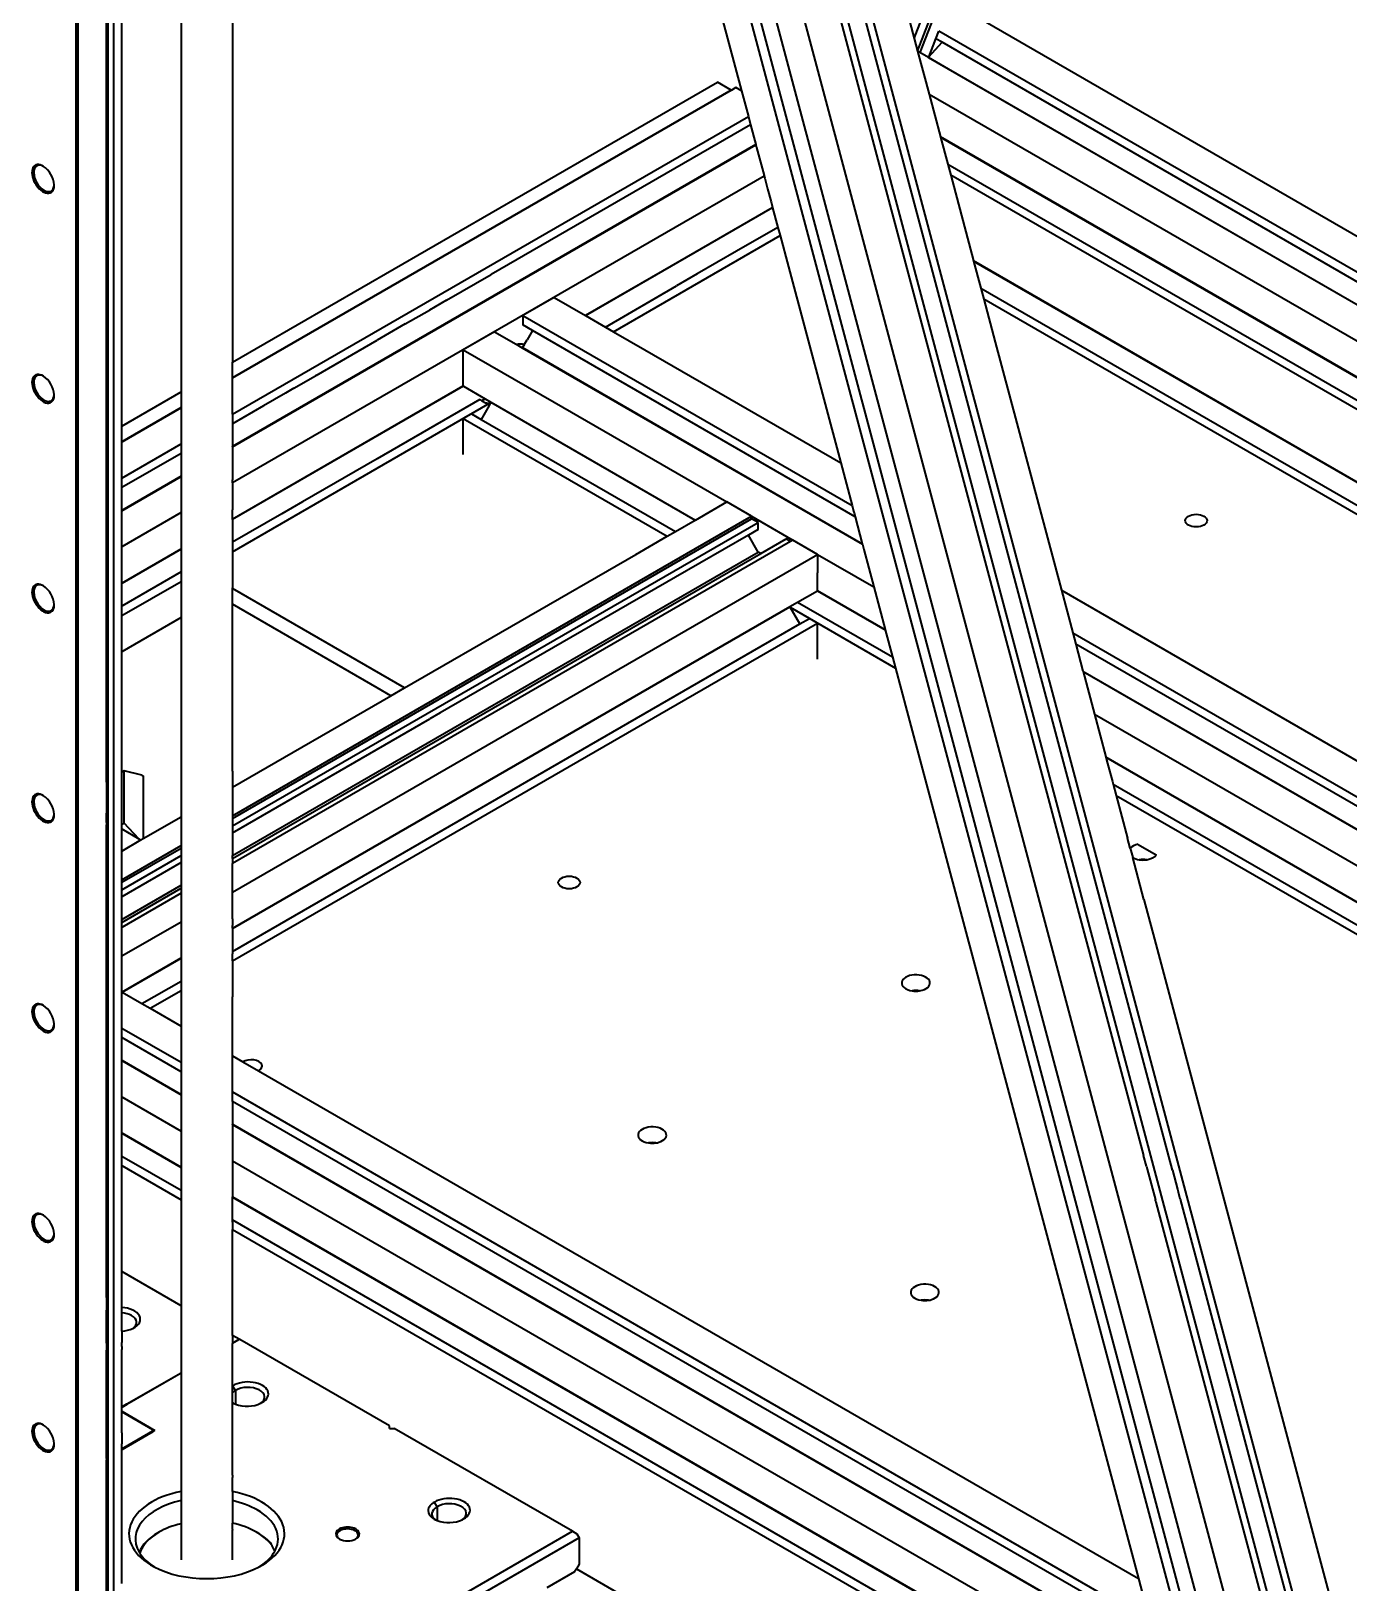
# Model space of a CAD drawing. Header units: millimetres. Extents: x 15 to 415, y 5 to 292.
# Drawn here: x 289.66 to 315.3, y 77.09 to 107.29 of the extents above; entities that cross this region are included whole.
import ezdxf

# ---------------------------------------------------------------- set-up
doc = ezdxf.new("R2010")
doc.units = ezdxf.units.MM
doc.layers.add('Geometries', color=7, linetype='Continuous')

msp = doc.modelspace()

# ---------------------------------------------------------------- linework, layer by layer
at = {"layer": 'Geometries', "linetype": 'Continuous', "lineweight": 40}
for p, q in [((306.8433, 107.1467), (317.8193, 135.6311)), ((306.9095, 106.8982), (318.0276, 135.7514)), ((318.1011, 135.7939), (306.9555, 106.8693)), ((316.9937, 66.4451), (299.2189, 133.098)), ((317.0907, 64.2423), (298.794, 132.8526)), ((316.3039, 64.0211), (298.061, 132.4295)), ((296.6818, 131.6332), (303.4843, 106.1246)), ((290.5433, 75.7424), (290.5433, 130.9424)), ((290.5787, 75.8211), (290.5787, 130.9424)), ((291.1317, 92.6706), (291.1317, 130.9424)), ((291.1656, 76.1706), (291.1656, 130.9424)), ((291.272, 76.232), (291.272, 130.9424)), ((293.5815, 130.6026), (293.5815, 100.8449)), ((292.5815, 128.4379), (292.5815, 100.2676)), ((311.799, 85.3873), (300.6557, 127.1731)), ((315.2939, 64.6137), (298.7328, 126.7155)), ((300.3296, 126.5618), (311.3043, 85.4079)), ((315.0703, 64.7378), (298.7061, 126.1014)), ((298.8652, 126.1933), (315.2857, 64.6184)), ((315.6519, 64.407), (299.2221, 126.0164)), ((291.4272, 99.6012), (291.4272, 125.4425)), ((306.6493, 107.8739), (306.8433, 107.1467)), ((307.9342, 107.6413), (322.579, 99.1861)), ((307.2664, 107.139), (307.3243, 107.2892)), ((321.9691, 98.834), (307.3243, 107.2892)), ((307.3243, 107.2892), (307.3243, 107.2892)), ((306.8433, 107.1467), (306.9095, 106.8982)), ((307.1297, 106.784), (307.2664, 107.1389)), ((307.1297, 106.7841), (307.3859, 107.07)), ((307.2664, 107.1389), (307.2664, 107.139)), ((307.3859, 107.07), (307.2664, 107.1389)), ((321.81, 98.7422), (307.3859, 107.07)), ((306.9095, 106.8982), (306.9103, 106.8955)), ((306.9103, 106.8955), (307.1322, 106.0631)), ((306.9555, 106.8693), (306.9103, 106.8955)), ((307.1192, 106.7748), (306.9555, 106.8693)), ((307.1192, 106.7748), (307.1238, 106.7775)), ((307.5127, 106.5476), (307.1192, 106.7748)), ((307.1238, 106.7775), (307.1297, 106.784)), ((307.1238, 106.7775), (321.4257, 98.5203)), ((307.1297, 106.784), (307.1297, 106.7841)), ((307.5128, 106.5476), (307.5127, 106.5476)), ((321.4211, 98.5176), (307.5128, 106.5476)), ((293.5815, 100.8449), (303.0154, 106.2916)), ((303.2805, 106.1385), (293.5815, 100.5387)), ((303.2805, 106.1351), (293.5815, 100.5353)), ((303.2805, 106.1385), (303.0154, 106.2916)), ((303.3734, 106.1887), (303.2805, 106.1351)), ((303.2805, 106.1385), (303.2805, 106.1351)), ((303.4843, 106.1246), (303.3734, 106.1887)), ((303.4843, 106.1246), (303.6175, 105.6254)), ((307.1322, 106.0631), (307.3542, 105.2307)), ((307.1322, 106.0631), (343.816, 84.8837)), ((293.5815, 99.8311), (303.6175, 105.6254)), ((303.6599, 105.4662), (298.6166, 102.5544)), ((303.6175, 105.6254), (303.6599, 105.4662)), ((303.6599, 105.4662), (303.7625, 105.0816)), ((307.3542, 105.2307), (307.3559, 105.2245)), ((344.038, 84.0513), (307.3542, 105.2307)), ((307.3559, 105.2245), (307.4958, 104.6999)), ((307.3559, 105.2245), (344.0536, 84.0371)), ((303.7625, 105.0816), (293.5815, 99.2035)), ((293.5815, 99.1983), (303.7637, 105.077)), ((303.7625, 105.0816), (303.7637, 105.077)), ((303.7637, 105.077), (303.7777, 105.0244)), ((303.7777, 105.0244), (303.9226, 104.481)), ((307.4958, 104.6999), (307.5537, 104.4828)), ((307.4958, 104.6999), (333.0827, 89.9273)), ((303.9264, 104.4667), (293.5815, 98.4941)), ((303.9226, 104.481), (303.9264, 104.4667)), ((303.9264, 104.4667), (303.9375, 104.4251)), ((303.9375, 104.4251), (303.9921, 104.2205)), ((303.9921, 104.2205), (304.0608, 103.963)), ((307.5537, 104.4828), (307.9976, 102.818)), ((344.2375, 83.3034), (307.5537, 104.4828)), ((304.0608, 103.963), (304.0892, 103.8565)), ((300.4477, 101.7541), (304.0892, 103.8565)), ((304.0904, 103.8519), (300.4523, 101.7515)), ((304.0892, 103.8565), (304.0904, 103.8519)), ((304.0904, 103.8519), (304.193, 103.4673)), ((300.9957, 101.4377), (304.2354, 103.3081)), ((304.193, 103.4673), (303.3901, 103.0038)), ((304.193, 103.4673), (304.2354, 103.3081)), ((304.2354, 103.3081), (304.3982, 102.6978)), ((303.3901, 103.0038), (302.6247, 102.5619)), ((304.3982, 102.6978), (305.4146, 98.8865)), ((333.0827, 88.3351), (307.9976, 102.818)), ((307.9976, 102.818), (307.9993, 102.8118)), ((307.9993, 102.8118), (344.2437, 81.8861)), ((307.9993, 102.8118), (308.1392, 102.2872)), ((297.7469, 102.0523), (298.6166, 102.5544)), ((302.6247, 102.5619), (302.2209, 102.3288)), ((299.8384, 102.1059), (299.2286, 101.7537)), ((299.8384, 102.1059), (300.4477, 101.7541)), ((300.8366, 101.5295), (302.2209, 102.3288)), ((308.1392, 102.2872), (308.1971, 102.0701)), ((308.1392, 102.2872), (317.0923, 97.1181)), ((296.9437, 101.5886), (297.4139, 101.86)), ((297.7469, 102.0523), (297.4139, 101.86)), ((308.1971, 102.0701), (308.4191, 101.2377)), ((343.7002, 81.5723), (308.1971, 102.0701)), ((296.9437, 101.5886), (296.3998, 101.2746)), ((299.2286, 101.7537), (299.2286, 101.57)), ((299.2286, 101.7537), (305.6365, 98.0541)), ((299.4164, 101.4616), (299.2286, 101.57)), ((300.4477, 101.7541), (300.4523, 101.7515)), ((300.4523, 101.7515), (300.8366, 101.5295)), ((300.8366, 101.5295), (300.9957, 101.4377)), ((295.208, 100.5865), (296.3998, 101.2746)), ((298.6805, 101.4374), (298.0707, 101.0852)), ((298.6805, 101.4374), (299.1006, 101.1948)), ((299.1006, 101.1948), (299.2197, 101.1261)), ((299.2548, 101.1816), (299.2243, 101.1287)), ((299.2294, 101.1963), (299.2548, 101.1816)), ((299.2586, 101.1881), (299.2548, 101.1816)), ((299.2586, 101.1881), (299.3132, 101.2828)), ((299.4164, 101.4616), (299.3132, 101.2828)), ((305.6944, 97.837), (299.4164, 101.4616)), ((300.9957, 101.4377), (301.6056, 101.0856)), ((308.4191, 101.2377), (309.707, 96.4083)), ((298.0707, 101.0852), (299.8384, 100.0646)), ((298.0707, 100.3817), (298.0707, 101.0852)), ((299.2243, 101.1287), (299.2197, 101.1261)), ((299.2197, 101.1261), (305.836, 97.3062)), ((299.2243, 101.1287), (305.8343, 97.3124)), ((301.6056, 101.0856), (305.4146, 98.8865)), ((293.5815, 100.5387), (293.5815, 100.8449)), ((294.7765, 100.3373), (295.1971, 100.5802)), ((295.208, 100.5865), (295.1971, 100.5802)), ((291.4272, 99.6012), (292.5815, 100.2676)), ((292.5815, 100.2676), (292.5815, 99.9614)), ((293.5815, 100.5353), (293.5815, 100.5387)), ((293.5815, 99.8311), (293.5815, 100.5353)), ((293.5815, 97.7898), (298.0707, 100.3817)), ((298.0746, 100.3787), (293.5815, 97.7846)), ((294.7765, 100.3373), (294.6122, 100.2424)), ((298.0707, 100.381), (298.0707, 100.3817)), ((298.0707, 100.381), (298.0746, 100.3787)), ((298.0746, 100.3787), (298.4986, 100.1339)), ((293.5815, 97.1571), (298.5524, 100.027)), ((294.1831, 99.9947), (293.5815, 99.6474)), ((294.6122, 100.2424), (294.1831, 99.9947)), ((298.3933, 100.1189), (296.3951, 98.9652)), ((298.3933, 100.1189), (298.433, 100.096)), ((298.5753, 100.0047), (298.4177, 99.7316)), ((298.4986, 100.1339), (298.433, 100.096)), ((298.433, 100.096), (298.5207, 100.0453)), ((298.4986, 100.1339), (298.6098, 100.0697)), ((298.5207, 100.0453), (298.5524, 100.027)), ((298.5753, 100.0046), (298.5524, 100.027)), ((298.5958, 100.0401), (298.5753, 100.0047)), ((298.6098, 100.0645), (298.5958, 100.0401)), ((298.6098, 100.0697), (302.5867, 97.7737)), ((298.6098, 100.0697), (298.6098, 100.0645)), ((298.6098, 100.0645), (302.5822, 97.771)), ((299.8384, 100.0646), (303.1966, 98.1258)), ((292.5815, 99.9614), (291.4272, 99.295)), ((292.5815, 99.958), (291.4272, 99.2916)), ((292.5815, 99.9614), (292.5815, 99.958)), ((292.5815, 99.958), (292.5815, 99.2537)), ((293.5815, 99.8311), (293.5815, 99.6474)), ((298.2298, 99.8401), (298.0707, 99.7482)), ((298.0707, 99.0474), (298.0707, 99.7482)), ((298.0707, 99.7482), (302.0387, 97.4573)), ((298.2298, 99.8401), (298.4177, 99.7316)), ((298.4177, 99.7316), (302.1978, 97.5491)), ((291.4272, 99.295), (291.4272, 99.6012)), ((293.5815, 99.6474), (293.5815, 99.2035)), ((291.4272, 99.2916), (291.4272, 99.295)), ((291.4272, 98.5873), (291.4272, 99.2916)), ((291.4272, 98.5873), (292.5815, 99.2537)), ((292.5815, 99.07), (291.4272, 98.4036)), ((292.5815, 99.2537), (292.5815, 99.07)), ((292.5815, 99.07), (292.5815, 98.6262)), ((293.5815, 99.1983), (293.5815, 99.2035)), ((293.5815, 99.1983), (293.5815, 98.5553)), ((296.3951, 98.9652), (294.9471, 98.1292)), ((305.4146, 98.8865), (305.6365, 98.0541)), ((292.5815, 98.6262), (291.4272, 97.9598)), ((291.4272, 97.9545), (292.5815, 98.6209)), ((291.4272, 98.4036), (291.4272, 98.5873)), ((292.5815, 98.6262), (292.5815, 98.6209)), ((292.5815, 98.6209), (292.5815, 97.9167)), ((293.5815, 98.4941), (293.5815, 98.5553)), ((293.5815, 98.4941), (293.5815, 97.9735)), ((291.4272, 97.9598), (291.4272, 98.4036)), ((291.4272, 97.9545), (291.4272, 97.9598)), ((291.4272, 97.2503), (291.4272, 97.9545)), ((292.5815, 97.9167), (291.4272, 97.2503)), ((292.5815, 97.9167), (292.5815, 97.2125)), ((293.5815, 97.7898), (293.5815, 97.9735)), ((294.5433, 97.8961), (293.5815, 97.3408)), ((294.9471, 98.1292), (294.5433, 97.8961)), ((302.5867, 97.7737), (303.1966, 98.1258)), ((303.6783, 97.8477), (303.1966, 98.1258)), ((303.6783, 97.8477), (303.1966, 98.1258)), ((305.6365, 98.0541), (305.6658, 97.9445)), ((305.6658, 97.9445), (305.68, 97.8911)), ((305.68, 97.8911), (305.6944, 97.837)), ((293.5815, 92.0182), (303.6783, 97.8477)), ((293.5815, 91.9672), (303.6783, 97.7966)), ((293.5815, 97.7846), (293.5815, 97.7898)), ((293.5815, 97.7846), (293.5815, 97.3408)), ((293.5815, 91.8192), (303.8065, 97.7226)), ((302.0387, 97.4573), (302.1978, 97.5491)), ((302.1978, 97.5491), (302.5822, 97.771)), ((302.5822, 97.771), (302.5867, 97.7737)), ((303.8065, 97.5899), (303.6186, 97.4815)), ((303.6783, 97.8477), (304.4827, 97.3833)), ((303.6783, 97.7966), (303.6783, 97.8477)), ((303.8065, 97.7226), (303.6783, 97.7966)), ((303.8065, 97.5899), (303.8065, 97.7226)), ((305.6944, 97.837), (305.8343, 97.3124)), ((291.4272, 96.5461), (291.4272, 97.2503)), ((304.4385, 97.3578), (293.5815, 91.0895)), ((293.5815, 97.3408), (293.5815, 97.1571)), ((301.4289, 97.1052), (302.0387, 97.4573)), ((303.6186, 97.4815), (302.1978, 96.6612)), ((303.8108, 97.1486), (303.6186, 97.4815)), ((303.8595, 97.1205), (304.3545, 97.4062)), ((304.4385, 97.3578), (304.3545, 97.4062)), ((304.4827, 97.3833), (304.4385, 97.3578)), ((304.9644, 97.1052), (304.4827, 97.3833)), ((304.9644, 97.1052), (304.4827, 97.3833)), ((305.8343, 97.3124), (305.836, 97.3062)), ((305.836, 97.3062), (305.8648, 97.1981)), ((291.4272, 96.5461), (292.5815, 97.2125)), ((292.5815, 97.2072), (291.4272, 96.5408)), ((292.5815, 97.2125), (292.5815, 97.2072)), ((292.5815, 97.2072), (292.5815, 96.7634)), ((293.5815, 97.1571), (293.5815, 96.4528)), ((293.5815, 91.2427), (303.8108, 97.1486)), ((293.5815, 91.1864), (303.8595, 97.1205)), ((293.5815, 90.5332), (304.9644, 97.1052)), ((296.9284, 94.5068), (301.4289, 97.1052)), ((303.8595, 97.1205), (303.8108, 97.1486)), ((304.9644, 97.1052), (306.058, 96.4738)), ((304.9644, 97.1052), (304.9644, 96.85)), ((305.8648, 97.1981), (306.058, 96.4738)), ((292.5815, 96.7634), (291.4272, 96.097)), ((292.5815, 96.7634), (292.5815, 96.5797)), ((302.1978, 96.6612), (297.6223, 94.0195)), ((304.9644, 96.85), (304.9644, 96.7443)), ((304.9644, 96.4009), (304.9644, 96.7443)), ((291.4272, 95.9133), (292.5815, 96.5797)), ((291.4272, 96.5408), (291.4272, 96.5461)), ((291.4272, 96.097), (291.4272, 96.5408)), ((292.5815, 96.5797), (292.5815, 95.8755)), ((293.5815, 96.4392), (293.5815, 96.4528)), ((293.5815, 96.133), (293.5815, 96.4392)), ((296.9284, 94.5068), (293.5815, 96.4392)), ((304.5755, 96.1764), (304.9598, 96.3983)), ((304.9598, 96.3983), (304.9644, 96.4009)), ((304.9598, 96.3983), (306.2816, 95.6352)), ((304.9644, 96.4009), (306.28, 95.6414)), ((306.058, 96.4738), (306.28, 95.6414)), ((309.707, 96.4083), (309.9289, 95.5759)), ((309.707, 96.4083), (339.5513, 79.1776)), ((291.4272, 95.9133), (291.4272, 96.097)), ((293.5815, 92.8841), (293.5815, 96.133)), ((296.3951, 94.5085), (293.5815, 96.133)), ((293.5815, 89.829), (304.4252, 96.0896)), ((293.5815, 89.8237), (304.4252, 96.0844)), ((304.4252, 96.0896), (304.5755, 96.1764)), ((304.4252, 96.0844), (304.4252, 96.0896)), ((304.4295, 96.077), (304.4252, 96.0844)), ((304.4295, 96.077), (306.4794, 94.8934)), ((304.6174, 95.7515), (304.4295, 96.077)), ((304.5755, 96.1764), (306.4215, 95.1106)), ((291.4272, 95.2091), (291.4272, 95.9133)), ((292.5815, 95.8755), (291.4272, 95.2091)), ((292.5815, 95.8755), (292.5815, 92.3067)), ((293.5815, 89.1962), (304.9644, 95.7681)), ((293.5815, 89.3799), (304.6174, 95.7515)), ((304.6174, 95.7515), (304.8053, 95.86)), ((304.9644, 95.7681), (304.8053, 95.86)), ((304.9644, 95.0673), (304.9644, 95.7681)), ((306.28, 95.6414), (306.2816, 95.6352)), ((306.2816, 95.6352), (306.4215, 95.1106)), ((309.9289, 95.5759), (309.9868, 95.3587)), ((309.9289, 95.5759), (338.9414, 78.8255)), ((291.4272, 92.8651), (291.4272, 95.2091)), ((309.9868, 95.3587), (310.1267, 94.8341)), ((338.7829, 78.7333), (309.9868, 95.3587)), ((306.4215, 95.1106), (306.4794, 94.8934)), ((306.4794, 94.8934), (306.7014, 94.061)), ((310.1267, 94.8341), (310.1284, 94.8279)), ((310.1267, 94.8341), (338.3986, 78.5114)), ((310.1284, 94.8279), (338.3934, 78.5091)), ((310.1284, 94.8279), (310.3504, 93.9955)), ((293.5815, 92.5745), (296.6632, 94.3537)), ((296.6632, 94.3537), (296.3951, 94.5085)), ((296.6632, 94.3537), (296.9284, 94.5068)), ((297.6223, 94.0195), (297.4195, 93.9024)), ((306.7014, 94.061), (311.2053, 77.172)), ((310.3504, 93.9955), (330.8898, 82.1371)), ((310.3504, 93.9955), (310.5724, 93.1632)), ((293.5815, 91.6865), (297.4195, 93.9024)), ((310.5724, 93.1632), (310.574, 93.157)), ((310.5724, 93.1632), (330.28, 81.785)), ((310.574, 93.157), (310.6058, 93.0376)), ((310.574, 93.157), (330.2754, 81.7823)), ((310.6058, 93.0376), (310.6998, 92.6851)), ((291.4753, 92.8929), (291.4272, 92.8651)), ((291.4272, 91.8449), (291.4272, 92.8651)), ((291.4753, 91.8726), (291.4753, 92.8929)), ((291.8212, 92.8101), (291.4753, 92.8929)), ((291.8212, 92.8101), (291.848, 92.7947)), ((291.848, 92.7947), (291.848, 91.8833)), ((293.5815, 92.8841), (293.5815, 92.5745)), ((291.1317, 92.6706), (291.1317, 92.0715)), ((293.5815, 92.5745), (293.5815, 92.0182)), ((310.6998, 92.6851), (310.7139, 92.6324)), ((310.7139, 92.6324), (310.7718, 92.4152)), ((310.7139, 92.6324), (329.891, 81.5604)), ((310.7718, 92.4152), (310.9938, 91.5828)), ((310.7718, 92.4152), (329.7319, 81.4686)), ((292.5815, 92.3067), (292.5815, 91.9971)), ((291.1317, 91.9339), (291.1317, 92.0715)), ((291.1317, 91.8875), (291.1317, 91.9339)), ((291.1317, 91.8875), (291.1317, 91.8429)), ((291.1317, 91.1601), (291.1317, 91.8429)), ((291.4272, 91.8449), (291.4753, 91.8726)), ((291.4272, 91.7633), (291.4272, 91.8449)), ((291.7619, 91.5701), (291.4753, 91.8726)), ((291.848, 91.5736), (292.5815, 91.9971)), ((291.848, 91.8833), (291.848, 91.5736)), ((292.5815, 91.9971), (292.5815, 91.4409)), ((293.5815, 92.0182), (293.5815, 91.9672)), ((293.5815, 91.9672), (293.5815, 91.8192)), ((293.5815, 91.8192), (293.5815, 91.6865)), ((291.4272, 91.7633), (291.7619, 91.5701)), ((291.4272, 91.3307), (291.4272, 91.7633)), ((291.4272, 91.3307), (291.8019, 91.547)), ((291.7619, 91.5701), (291.8019, 91.547)), ((291.8019, 91.547), (291.848, 91.5736)), ((293.5815, 91.6865), (293.5815, 91.2427)), ((311.0466, 91.3848), (310.9938, 91.5828)), ((291.4272, 90.7745), (292.5815, 91.4409)), ((291.4272, 90.7234), (292.5815, 91.3898)), ((291.4272, 90.7745), (291.4272, 91.3307)), ((291.4272, 90.5755), (292.5815, 91.2419)), ((292.5815, 91.4409), (292.5815, 91.3898)), ((292.5815, 91.3898), (292.5815, 91.2419)), ((292.5815, 91.2419), (292.5815, 91.1092)), ((293.5815, 91.1864), (293.5815, 91.2427)), ((311.0466, 91.3848), (311.094, 91.207)), ((311.313, 90.3858), (311.094, 91.207)), ((311.2028, 91.4621), (311.552, 91.2605)), ((291.1317, 82.6412), (291.1317, 91.1601)), ((292.5815, 91.1092), (291.4272, 90.4428)), ((292.5815, 91.1092), (292.5815, 90.6654)), ((293.5815, 91.1864), (293.5815, 91.0895)), ((293.5815, 90.5332), (293.5815, 91.0895)), ((291.4272, 90.7234), (291.4272, 90.7745)), ((291.4272, 90.5755), (291.4272, 90.7234)), ((291.4272, 89.999), (292.5815, 90.6654)), ((291.4272, 89.9427), (292.5815, 90.6091)), ((292.5815, 90.6654), (292.5815, 90.6091)), ((292.5815, 90.6091), (292.5815, 90.5121)), ((291.4272, 90.4428), (291.4272, 90.5755)), ((292.5815, 90.5121), (291.4272, 89.8457)), ((291.4272, 89.999), (291.4272, 90.4428)), ((292.5815, 90.5121), (292.5815, 89.9559)), ((293.5815, 90.0127), (293.5815, 90.5332)), ((311.313, 90.3858), (311.5178, 89.618)), ((291.4272, 89.9427), (291.4272, 89.999)), ((293.5815, 90.0127), (293.5815, 89.88)), ((291.4272, 89.2895), (292.5815, 89.9559)), ((291.4272, 89.8457), (291.4272, 89.9427)), ((291.4272, 89.2895), (291.4272, 89.8457)), ((292.5815, 89.9559), (292.5815, 89.2516)), ((293.5815, 89.829), (293.5815, 89.88)), ((293.5815, 89.829), (293.5815, 89.8237)), ((293.5815, 89.8237), (293.5815, 89.3799)), ((311.5178, 89.618), (315.4977, 74.6938)), ((291.4272, 88.5909), (291.4272, 89.2895)), ((291.4321, 88.5881), (292.5815, 89.2516)), ((291.4367, 88.5854), (292.5815, 89.2464)), ((292.5815, 89.2516), (292.5815, 89.2464)), ((292.5815, 89.2464), (292.5815, 88.8026)), ((293.5815, 89.3799), (293.5815, 89.3341)), ((293.5815, 89.1962), (293.5815, 89.3341)), ((293.5815, 89.1962), (293.5815, 88.492)), ((291.821, 88.3635), (292.5815, 88.8026)), ((292.5815, 88.8026), (292.5815, 88.6189)), ((291.4272, 88.5909), (291.4321, 88.5881)), ((291.4272, 87.8867), (291.4272, 88.5909)), ((291.4321, 88.5881), (291.4367, 88.5854)), ((291.4367, 88.5854), (291.821, 88.3635)), ((291.9801, 88.2717), (292.5815, 88.6189)), ((292.5815, 88.6189), (292.5815, 87.9245)), ((293.5815, 87.3472), (293.5815, 88.492)), ((291.821, 88.3635), (291.9801, 88.2717)), ((291.9801, 88.2717), (292.5815, 87.9245)), ((291.4272, 87.8867), (292.5815, 87.2203)), ((291.4272, 87.703), (291.4272, 87.8867)), ((292.5815, 87.9245), (292.5815, 87.2203)), ((292.5815, 87.0366), (291.4272, 87.703)), ((291.4272, 87.2591), (291.4272, 87.703)), ((293.5815, 86.6429), (293.5815, 87.3472)), ((293.5815, 87.3472), (293.7863, 87.2289)), ((291.4272, 87.2591), (292.5815, 86.5927)), ((291.4272, 87.2539), (291.4272, 87.2591)), ((291.4272, 86.5497), (291.4272, 87.2539)), ((291.4272, 87.2539), (292.5815, 86.5875)), ((292.5815, 87.2203), (292.5815, 87.0366)), ((292.5815, 87.0366), (292.5815, 86.5927)), ((293.7863, 87.2289), (294.0863, 87.0557)), ((294.0863, 87.0557), (311.2053, 77.172)), ((291.4272, 85.8454), (291.4272, 86.5497)), ((291.4272, 86.5497), (292.5815, 85.8833)), ((292.5815, 86.5927), (292.5815, 86.5875)), ((292.5815, 86.5875), (292.5815, 85.8833)), ((293.5815, 86.4592), (293.5815, 86.6429)), ((293.5815, 86.6429), (311.4273, 76.3396)), ((293.5815, 86.4592), (293.5815, 86.0154)), ((311.4852, 76.1225), (293.5815, 86.4592)), ((291.4272, 85.8454), (292.5815, 85.179)), ((291.4272, 85.8402), (291.4272, 85.8454)), ((291.4272, 85.8402), (292.5815, 85.1738)), ((291.4272, 85.3964), (291.4272, 85.8402)), ((292.5815, 85.8833), (292.5815, 85.179)), ((293.5815, 86.0154), (311.6251, 75.5979)), ((293.5815, 86.0101), (293.5815, 86.0154)), ((293.5815, 86.0101), (293.5815, 85.3059)), ((293.5815, 86.0101), (311.6267, 75.5917)), ((291.4272, 85.3964), (292.5815, 84.73)), ((291.4272, 85.2126), (291.4272, 85.3964)), ((291.4272, 85.2126), (292.5815, 84.5462)), ((291.4272, 84.5084), (291.4272, 85.2126)), ((292.5815, 85.179), (292.5815, 85.1738)), ((292.5815, 85.1738), (292.5815, 84.73)), ((293.5815, 85.3059), (293.5815, 84.6017)), ((293.5815, 85.3059), (311.8487, 74.7593)), ((311.3599, 85.1994), (311.3043, 85.4079)), ((311.3599, 85.1994), (311.3751, 85.1426)), ((311.8701, 85.1205), (311.799, 85.3873)), ((311.3751, 85.1426), (311.535, 84.5428)), ((311.8701, 85.1205), (311.968, 84.7535)), ((292.5815, 84.73), (292.5815, 84.5462)), ((293.5815, 84.6017), (312.0707, 73.9269)), ((293.5815, 84.5964), (293.5815, 84.6017)), ((293.5815, 84.5964), (312.0723, 73.9207)), ((293.5815, 84.1526), (293.5815, 84.5964)), ((311.968, 84.7535), (311.97, 84.7461)), ((311.9845, 84.6915), (311.97, 84.7461)), ((312.0201, 84.5582), (311.9845, 84.6915)), ((291.4272, 83.1507), (291.4272, 84.5084)), ((292.5815, 84.5462), (292.5815, 83.842)), ((311.5402, 84.5235), (311.535, 84.5428)), ((311.5402, 84.5235), (311.546, 84.5017)), ((311.546, 84.5017), (315.2052, 70.7802)), ((312.0201, 84.5582), (314.4965, 75.2718)), ((293.5815, 84.1068), (293.5815, 84.1526)), ((293.5815, 84.1526), (312.2122, 73.3961)), ((293.5815, 84.1068), (293.5815, 83.9689)), ((293.5815, 83.9689), (312.2701, 73.179)), ((293.5815, 83.2647), (293.5815, 83.9689)), ((292.5815, 83.842), (292.5815, 82.4843)), ((292.5815, 82.4843), (291.4272, 83.1507)), ((291.4272, 82.4705), (291.4272, 83.1507)), ((293.5815, 81.907), (293.5815, 83.2647)), ((291.1317, 82.6412), (291.1317, 82.3966)), ((291.4272, 82.4503), (291.4272, 82.4705)), ((291.4272, 82.3455), (291.4272, 82.4503)), ((292.5815, 82.4843), (292.5815, 81.8041)), ((291.1317, 82.0441), (291.1317, 82.3966)), ((291.4272, 81.9904), (291.4272, 82.3455)), ((291.1317, 81.9369), (291.1317, 82.0441)), ((291.1317, 81.7532), (291.1317, 81.9369)), ((291.4272, 81.9904), (291.4272, 81.7663)), ((293.711, 81.8322), (293.5815, 81.907)), ((293.5815, 81.907), (293.5815, 81.8038)), ((291.1317, 81.7532), (291.1317, 81.6197)), ((291.1317, 81.3094), (291.1317, 81.6197)), ((291.4272, 81.6923), (291.4272, 81.7663)), ((291.4272, 81.6923), (291.4272, 81.6284)), ((291.4272, 80.5136), (291.4272, 81.6284)), ((292.5815, 81.8041), (292.5815, 81.18)), ((293.5815, 81.7573), (293.711, 81.8322)), ((293.7209, 81.8265), (293.5815, 81.746)), ((293.5815, 81.8038), (293.5815, 81.7573)), ((293.5815, 81.7573), (293.5815, 81.746)), ((293.5815, 80.9212), (293.5815, 81.746)), ((293.7209, 81.8265), (293.711, 81.8322)), ((293.7251, 81.8289), (293.7209, 81.8265)), ((296.6389, 80.1466), (293.7251, 81.8289)), ((291.1317, 79.5108), (291.1317, 81.3094)), ((291.5285, 80.572), (292.5815, 81.18)), ((292.5815, 81.1687), (291.5285, 80.5607)), ((292.5815, 81.18), (292.5815, 81.1687)), ((292.5815, 81.1687), (292.5815, 79.1146)), ((293.5815, 80.7891), (293.5815, 80.9212)), ((293.5815, 80.6041), (293.5815, 80.7891)), ((293.6438, 80.8345), (293.5907, 80.9263)), ((293.6438, 80.8345), (293.6438, 80.5651)), ((291.4272, 80.5136), (291.5285, 80.572)), ((291.5285, 80.5607), (291.4272, 80.5023)), ((291.4272, 80.5023), (291.4272, 80.5136)), ((291.4272, 80.4298), (291.4272, 80.5023)), ((291.4272, 80.4162), (291.4272, 80.4298)), ((291.4272, 80.4298), (292.0753, 80.0556)), ((292.0323, 80.0668), (291.4272, 80.4162)), ((291.4272, 80.0082), (291.4272, 80.4162)), ((291.5285, 80.5607), (291.5285, 80.572)), ((293.5815, 80.5945), (293.5815, 80.6041)), ((293.5815, 79.1855), (293.5815, 80.5945)), ((294.1561, 80.5999), (294.1394, 80.5903)), ((291.4272, 79.6971), (292.0323, 80.0464)), ((292.0323, 80.0464), (292.0323, 80.0668)), ((292.0323, 80.0308), (292.0749, 80.0554)), ((292.0323, 80.0308), (292.0323, 80.0464)), ((292.0753, 80.0556), (292.0749, 80.0554)), ((296.6389, 80.0956), (296.6389, 80.1466)), ((296.6389, 80.0956), (296.7274, 80.0955)), ((300.1943, 78.0939), (296.7274, 80.0955)), ((292.0323, 80.0308), (291.4272, 79.6815)), ((291.4272, 80.0082), (291.4272, 79.794)), ((291.4272, 79.6971), (291.4272, 79.794)), ((291.1317, 79.5108), (291.1317, 79.4836)), ((291.1317, 79.4466), (291.1317, 79.4836)), ((291.1317, 76.5736), (291.1317, 79.4466)), ((291.4272, 79.6815), (291.4272, 79.6971)), ((291.4272, 77.0809), (291.4272, 79.6815)), ((293.5815, 79.1855), (293.5815, 79.1385)), ((293.5815, 78.87), (293.5815, 79.1385)), ((292.5815, 79.1146), (292.5815, 78.87)), ((292.5815, 78.87), (292.5815, 78.6911)), ((293.5815, 78.87), (293.5815, 78.6911)), ((292.5815, 78.6911), (292.5815, 78.2423)), ((293.5815, 78.6911), (293.5815, 78.2518)), ((297.5655, 78.5702), (297.5125, 78.6621)), ((297.5655, 78.5702), (297.5655, 78.3009)), ((292.5815, 78.2423), (292.5815, 78.1297)), ((293.5815, 78.1297), (293.5815, 78.2518)), ((298.0779, 78.3357), (298.0612, 78.3261)), ((292.1299, 78.0629), (292.152, 78.0756)), ((292.5815, 78.1297), (292.5815, 77.5356)), ((293.5815, 78.1297), (293.5815, 78.1173)), ((293.5815, 77.5356), (293.5815, 78.1173)), ((294.0744, 78.0629), (294.0523, 78.0756)), ((297.2479, 76.3927), (300.1943, 78.0939)), ((300.3269, 77.9663), (297.3181, 76.2292)), ((300.1943, 78.0939), (300.2827, 78.0429)), ((300.2827, 78.0429), (300.3269, 77.9663)), ((300.3269, 77.9663), (300.3269, 77.456)), ((300.2733, 77.3632), (300.2385, 77.3029)), ((300.3269, 77.456), (300.2733, 77.3632)), ((300.2733, 77.3632), (313.1345, 69.9378)), ((300.2385, 77.3029), (299.6983, 76.991)), ((311.2053, 77.172), (311.4273, 76.3396))]:
    msp.add_line(p, q, dxfattribs=at)
at = {"layer": 'Geometries', "linetype": 'Continuous', "lineweight": 40, "flags": 128}
for points in [[(299.1007, 101.1952), (299.1088, 101.1968), (299.1455, 101.2018), (299.1743, 101.2028)], [(299.1743, 101.2028), (299.181, 101.2027), (299.2151, 101.1995), (299.2297, 101.1968)], [(299.2297, 101.1968), (299.2474, 101.1923), (299.2588, 101.1886)], [(298.5958, 100.0401), (298.594, 100.04), (298.5794, 100.0395), (298.565, 100.0398), (298.5509, 100.0407), (298.537, 100.0424), (298.5231, 100.0448), (298.5207, 100.0453)]]:
    msp.add_lwpolyline(points, dxfattribs=at)
at = {"layer": 'Geometries', "linetype": 'Continuous', "lineweight": 40}
for centre, major_axis, start_param, end_param in [((289.8981, 104.4108), (-0.1531, 0.2652), 5.4561014, 10.2101761), ((289.9158, 104.4211), (0.1406, -0.2436), 2.399718, 5.4977871), ((289.8981, 104.4108), (-0.1531, 0.2652), 3.9686768, 5.4561014), ((289.9158, 104.4211), (0.1406, -0.2436), 5.4977871, 7.0250601), ((289.8981, 104.4108), (-0.1531, 0.2652), 3.9269908, 3.9686768), ((289.8981, 100.3284), (-0.1531, 0.2652), 5.456124, 10.2101761), ((289.9158, 100.3386), (0.1406, -0.2436), 2.3997407, 5.4977871), ((289.8981, 100.3284), (-0.1531, 0.2652), 3.9686545, 5.456124), ((289.9158, 100.3386), (0.1406, -0.2436), 5.4977871, 7.0250378), ((289.8981, 100.3284), (-0.1531, 0.2652), 3.9269908, 3.9686545), ((289.8981, 96.2459), (-0.1531, 0.2652), 5.4560668, 10.2101761), ((289.9158, 96.2561), (0.1406, -0.2436), 2.3996834, 5.4977871), ((289.8981, 96.2459), (-0.1531, 0.2652), 3.9687109, 5.4560668), ((289.9158, 96.2561), (0.1406, -0.2436), 5.4977871, 7.0250942), ((289.8981, 96.2459), (-0.1531, 0.2652), 3.9269908, 3.9687109), ((289.8981, 92.1634), (-0.1531, 0.2652), 5.45611, 10.2101761), ((289.9158, 92.1736), (0.1406, -0.2436), 2.3997267, 5.4977871), ((289.8981, 92.1634), (-0.1531, 0.2652), 3.9686682, 5.45611), ((289.9158, 92.1736), (0.1406, -0.2436), 5.4977871, 7.0250516), ((289.8981, 92.1634), (-0.1531, 0.2652), 3.9269908, 3.9686682), ((311.2943, 91.3158), (-0.275, 0), 5.0512186, 5.8335086), ((311.2943, 91.3158), (-0.275, 0), 0.7552088, 1.3025475), ((311.2943, 91.3158), (-0.275, 0), 1.8390451, 2.7858675), ((311.2943, 91.3158), (-0.275, 0), 2.7858675, 2.802763), ((311.2943, 91.0096), (-0.275, 0), 4.4441402, 4.9806378), ((311.2943, 91.3158), (-0.275, 0), 1.3025475, 1.8390451), ((306.8748, 88.7643), (-0.275, 0), 2.0470805, 7.5857328), ((306.8748, 88.4581), (-0.275, 0), 4.4441402, 4.9806378), ((306.8748, 88.7643), (-0.275, 0), 1.3025475, 1.8390451), ((306.8748, 88.7643), (-0.275, 0), 1.8390451, 2.0470805), ((289.8981, 88.0809), (-0.1531, 0.2652), 5.4561137, 10.2101761), ((289.9158, 88.0911), (0.1406, -0.2436), 2.3997303, 5.4977871), ((289.8981, 88.0809), (-0.1531, 0.2652), 3.9686647, 5.4561137), ((289.9158, 88.0911), (0.1406, -0.2436), 5.4977871, 7.025048), ((289.8981, 88.0809), (-0.1531, 0.2652), 3.9269908, 3.9686647), ((293.9449, 87.1473), (-0.2125, 0), 2.2989287, 5.5550529), ((301.7483, 85.8045), (-0.275, 0), 2.0470806, 7.5857328), ((301.7483, 85.4983), (-0.275, 0), 4.4441402, 4.9806378), ((301.7483, 85.8045), (-0.275, 0), 1.3025475, 1.8390451), ((301.7483, 85.8045), (-0.275, 0), 1.8390451, 2.0470806), ((289.8981, 83.9984), (-0.1531, 0.2652), 5.4561116, 10.2101761), ((289.9158, 84.0086), (0.1406, -0.2436), 2.3997283, 5.4977871), ((289.8981, 83.9984), (-0.1531, 0.2652), 3.9686668, 5.4561116), ((289.9158, 84.0086), (0.1406, -0.2436), 5.4977871, 7.0250501), ((289.8981, 83.9984), (-0.1531, 0.2652), 3.9269908, 3.9686668), ((307.0516, 82.7426), (-0.275, 0), 2.0470806, 7.5857328), ((291.3901, 82.2203), (0.4, 0), 5.3990012, 7.7609205), ((307.0516, 82.4364), (-0.275, 0), 4.4441402, 4.9806378), ((307.0516, 82.7426), (-0.275, 0), 1.3025475, 1.8390451), ((307.0516, 82.7426), (-0.275, 0), 1.8390451, 2.0470806), ((291.3901, 82.1591), (-0.325, 0), 3.9269908, 4.5977666), ((291.3901, 82.1591), (-0.325, 0), 2.465798, 3.9269908), ((291.3901, 82.2203), (0.4, 0), 4.8054501, 5.3990012), ((293.8825, 80.7684), (0.4, 0), 5.4654378, 8.6717287), ((293.8643, 80.7578), (0.4, 0), 2.3238446, 2.3560017), ((293.8643, 80.6966), (-0.325, 0), 5.4579689, 5.7678296), ((293.8825, 80.7072), (-0.325, 0), 2.4279083, 5.5376054), ((293.8643, 80.7578), (0.4, 0), 3.9269908, 4.025777), ((293.8643, 80.6966), (-0.325, 0), 0.5153557, 0.6757949), ((293.8643, 80.7578), (0.4, 0), 4.025777, 4.1285892), ((293.8643, 80.7578), (0.4, 0), 4.1285892, 5.4331471), ((293.8643, 80.7578), (0.4, 0), 5.4331471, 5.4712985), ((293.8643, 80.7578), (0.4, 0), 5.4712985, 5.5301365), ((289.8981, 79.916), (-0.1531, 0.2652), 5.4560799, 10.2101761), ((289.9158, 79.9262), (0.1406, -0.2436), 2.3996965, 5.4977871), ((289.8981, 79.916), (-0.1531, 0.2652), 3.9686979, 5.4560799), ((289.9158, 79.9262), (0.1406, -0.2436), 5.4977871, 7.0250813), ((289.8981, 79.916), (-0.1531, 0.2652), 3.9269908, 3.9686979), ((293.0815, 78.0459), (1.5125, 0), 1.9077154, 3.9692171), ((293.0815, 78.0459), (1.5125, 0), 5.4555609, 7.5170677), ((293.0815, 77.9438), (-1.3875, 0), 5.081046, 6.6069057), ((293.0815, 77.9438), (-1.3875, 0), 3.9269908, 4.3437377), ((297.786, 78.4936), (0.4, 0), 2.3238451, 3.9269908), ((297.786, 78.4324), (-0.325, 0), 5.4579689, 6.9589799), ((297.8043, 78.5042), (0.4, 0), 5.4654378, 8.6717292), ((297.8043, 78.4429), (-0.325, 0), 2.427908, 5.5376054), ((293.1022, 77.5271), (-1.3437, 0), 5.1102964, 5.4977871), ((293.1022, 77.5271), (-1.3437, 0), 3.9269908, 4.3476601), ((293.0815, 77.9438), (-1.3875, 0), 2.8718672, 3.9269908), ((297.786, 78.4936), (0.4, 0), 3.9269908, 4.0257767), ((297.786, 78.4936), (0.4, 0), 4.0257767, 4.1285892), ((297.786, 78.4936), (0.4, 0), 4.1285892, 5.4331468), ((297.786, 78.4936), (0.4, 0), 5.4331468, 5.4712985), ((297.786, 78.4936), (0.4, 0), 5.4712985, 5.5301365), ((293.1022, 77.5015), (1.375, 0), 2.3561945, 2.9032122), ((293.1022, 77.5271), (-1.3437, 0), 5.4977871, 6.1031921), ((293.1022, 77.5271), (-1.3437, 0), 3.3788848, 3.9269908), ((293.1022, 77.5015), (1.375, 0), 0.4446905, 0.7853982), ((295.8213, 78.0416), (0.2312, 0), 5.4421623, 10.2658009), ((295.8213, 78.0212), (-0.2062, 0), 3.9269908, 7.0096729), ((295.8213, 78.0416), (0.2312, 0), 3.9826156, 5.4421623), ((295.8213, 78.0212), (-0.2062, 0), 2.415105, 3.9269908), ((293.0815, 77.9438), (-1.3875, 0), 0.3237204, 0.3542299), ((293.0815, 77.9438), (-1.3875, 0), 0.3542299, 0.7413105), ((293.0815, 77.9438), (-1.3875, 0), 2.4002821, 2.8446618), ((293.0815, 77.9438), (-1.3875, 0), 2.8446618, 2.8718672), ((293.0815, 78.0459), (1.5125, 0), 3.9692171, 5.4555609)]:
    msp.add_ellipse(centre, major_axis=major_axis, ratio=0.5773503, start_param=start_param, end_param=end_param, dxfattribs=at)
for centre in [(312.3297, 97.7617), (300.1321, 90.7194)]:
    msp.add_ellipse(centre, major_axis=(-0.2125, 0), ratio=0.5773503, dxfattribs=at)

doc.saveas('drawing.dxf')
